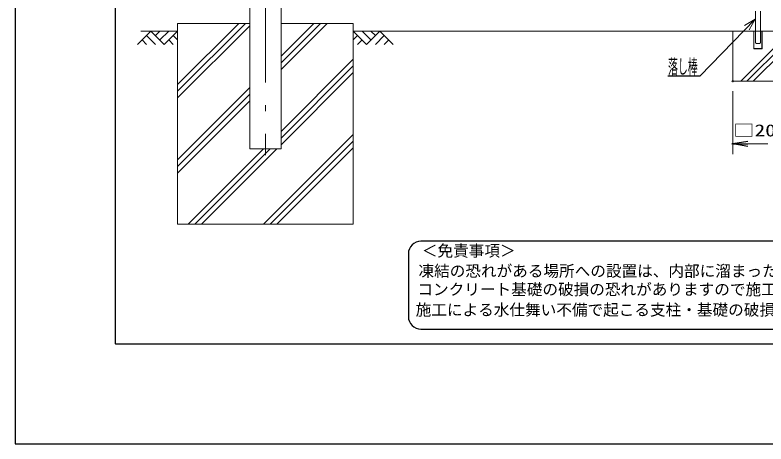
# Model space of a CAD drawing. Units: millimetres, scale not verified. Extents: x -4200 to 4200, y -2970 to 2970.
# Drawn here: x -4200 to -1206, y -2970 to -1260 of the extents above; entities that cross this region are included whole.
import ezdxf
from ezdxf.enums import TextEntityAlignment as Align

# ---------------------------------------------------------------- set-up
doc = ezdxf.new("R2010")
doc.units = ezdxf.units.MM
doc.header["$LTSCALE"] = 10
doc.header["$PDMODE"] = 32
doc.header["$PDSIZE"] = 5
doc.linetypes.add('USER2', pattern=[50.5, 30, -9, 2.5, -9])
for name, color, linetype, lineweight in [('0-2_1', 7, 'Continuous', 9), ('0-4_30', 3, 'USER2', 9), ('0-6_6', 7, 'Continuous', 9), ('0-7_2', 4, 'Continuous', 9), ('0-9_16', 7, 'Continuous', 9), ('0-A_0', 7, 'Continuous', 25), ('1-0_31', 7, 'Continuous', 9), ('1-1_22', 7, 'Continuous', 9), ('1-2_21', 7, 'Continuous', 9), ('1-3_34', 59, 'Continuous', 9), ('1-4_29', 4, 'Continuous', 9), ('1-B_D-TTL-TXT', 2, 'Continuous', 25)]:
    doc.layers.add(name, color=color, linetype=linetype, lineweight=lineweight)
doc.layers.add('0-B_Defpoints', color=7, linetype='Continuous')
doc.styles.add('ＭＳ ゴシック', font='')
doc.styles.get('ＭＳ ゴシック').set_extended_font_data('MS Gothic')

# ---------------------------------------------------------------- blocks, each defined once
blk = doc.blocks.new('_OPEN')
at = {"layer": '0-A_0'}
blk.add_line((-10, 1.667), (0, 0), dxfattribs=at)
blk.add_lwpolyline([(-10, -1.667), (0, 0), (-10, 0)], dxfattribs=at)
blk = doc.blocks.new('G38')
at = {"layer": '1-3_34'}
for p, q in [((4920, 14241.6), (4387.9, 13709.5)), ((4920, 14241.6), (5452.2, 13709.5)), ((5096.5, 14063.3), (5274.8, 14241.6)), ((5274.8, 13886.8), (5629.5, 14241.6)), ((5452.2, 13709.5), (5984.3, 14241.6)), ((4565.3, 13886.8), (4743.5, 13709.5)), ((4742.7, 14064.2), (5099, 13709.5)), ((5629.5, 13886.8), (5807.7, 13709.5)), ((5806.9, 14064.2), (5984.3, 13887.6))]:
    blk.add_line(p, q, dxfattribs=at)
blk = doc.blocks.new('G37')
at = {"layer": '0-A_0'}
blk.add_blockref('G38', (0, 0), dxfattribs=at)
blk = doc.blocks.new('G40')
at = {"layer": '1-3_34'}
for p, q in [((13516.4, 13709.5), (12984.3, 14241.6)), ((13693.8, 13886.8), (13339, 14241.6)), ((14048.5, 14241.6), (13516.4, 13709.5)), ((13872.1, 14063.3), (13693.8, 14241.6)), ((14048.5, 14241.6), (14580.6, 13709.5)), ((13161.7, 14064.2), (12984.3, 13887.6)), ((13339, 13886.8), (13160.8, 13709.5)), ((14225.9, 14064.2), (13869.5, 13709.5)), ((14403.3, 13886.8), (14225.1, 13709.5))]:
    blk.add_line(p, q, dxfattribs=at)
blk = doc.blocks.new('G39')
at = {"layer": '0-A_0'}
blk.add_blockref('G40', (0, 0), dxfattribs=at)

msp = doc.modelspace()

# ---------------------------------------------------------------- linework, layer by layer
at = {"layer": '0-2_1', "lineweight": 30}
for p, q in [((-4200.21, 2969.76), (-4200.21, -2969.74)), ((-3800.21, 2569.26), (-3800.21, -2569.74)), ((-3799.71, -2570.24), (-3800.21, -2569.74)), ((-3799.71, -2570.24), (3799.29, -2570.24)), ((-4200.21, -2969.74), (4199.79, -2969.74))]:
    msp.add_line(p, q, dxfattribs=at)
at = {"layer": '0-2_1'}
for p, q in [((-3551.78, -1293.91), (-3551.78, -2093.91)), ((-3264.28, -1293.91), (-3551.78, -1293.91)), ((-3551.78, -1563.94), (-3281.75, -1293.91)), ((-3551.78, -1537.42), (-3308.26, -1293.91)), ((-3551.78, -1590.45), (-3264.28, -1302.95)), ((-3139.28, -1477.44), (-2955.74, -1293.91)), ((-3139.28, -1450.93), (-2982.26, -1293.91)), ((-3139.28, -1424.41), (-3008.78, -1293.91)), ((-3551.78, -1323.91), (-3697.99, -1323.91)), ((448.22, -1323.91), (-2851.78, -1323.91)), ((-1306.4, -1523.91), (-1137.68, -1355.19)), ((-1281.69, -1523.91), (-1137.68, -1379.89)), ((-1256.99, -1523.91), (-1137.68, -1404.6)), ((-3139.28, -1723.9), (-2851.78, -1436.4)), ((-3139.28, -1750.41), (-2851.78, -1462.91)), ((-3139.28, -1776.93), (-2851.78, -1489.43)), ((-3551.78, -1836.91), (-3264.28, -1549.41)), ((-3551.78, -1863.43), (-3264.28, -1575.93)), ((-3551.78, -1889.94), (-3264.28, -1602.44)), ((-3209.8, -2093.91), (-2851.78, -1735.89)), ((-3183.28, -2093.91), (-2851.78, -1762.4)), ((-3509.29, -2093.91), (-3209.29, -1793.91)), ((-3482.77, -2093.91), (-3182.77, -1793.91)), ((-3456.26, -2093.91), (-3156.26, -1793.91)), ((-3156.77, -2093.91), (-2851.78, -1788.92)), ((-3551.78, -2093.91), (-2851.78, -2093.91))]:
    msp.add_line(p, q, dxfattribs=at)
msp.add_lwpolyline([(-2851.78, -2093.91), (-2851.78, -1293.91), (-3139.28, -1293.91)], dxfattribs=at)
at = {"layer": '0-4_30'}
msp.add_line((-3201.78, 791.34), (-3201.78, -1818.6), dxfattribs=at)
at = {"layer": '0-6_6'}
for p, q in [((-3264.28, 721.09), (-3264.28, -1793.91)), ((-3139.28, 721.09), (-3139.28, -1793.91))]:
    msp.add_line(p, q, dxfattribs=at)
at = {"layer": '0-7_2', "lineweight": 18}
for p, q in [((-1337.68, -1563.91), (-1337.68, -1813.91)), ((-1197.68, -1773.91), (-1277.68, -1773.91))]:
    msp.add_line(p, q, dxfattribs=at)
at = {"layer": '0-9_16'}
msp.add_line((-3139.28, -1793.91), (-3264.28, -1793.91), dxfattribs=at)
at = {"layer": '0-A_0'}
msp.add_line((-1469.7, -1503.75), (-1597.45, -1503.75), dxfattribs=at)
at = {"layer": '0-B_Defpoints'}
for p in [(-1337.68, -1523.91), (-1337.68, -1773.91)]:
    msp.add_point(p, dxfattribs=at)
at = {"layer": '1-0_31'}
msp.add_lwpolyline([(-1337.68, -1523.91), (-1137.68, -1523.91), (-1137.68, -1323.91), (-1337.68, -1323.91)], close=True, dxfattribs=at)
at = {"layer": '1-1_22'}
for p, q in [((-1254.68, -1323.91), (-1254.68, -1394.91)), ((-1253.68, -1323.91), (-1253.68, -1393.91)), ((-1221.68, -1393.91), (-1221.68, -1323.91)), ((-1220.68, -1394.91), (-1220.68, -1323.91)), ((-1254.68, -1394.91), (-1220.68, -1394.91)), ((-1253.68, -1393.91), (-1221.68, -1393.91))]:
    msp.add_line(p, q, dxfattribs=at)
for points in [[(-1231.18, -1373.91), (-1244.18, -1373.91), (-1247.18, -1370.91), (-1247.18, -1323.91)], [(-1231.18, -1373.91), (-1228.18, -1370.91), (-1228.18, -1323.91)]]:
    msp.add_lwpolyline(points, dxfattribs=at)
at = {"layer": '1-2_21'}
for p, q in [((-1247.18, -1243.91), (-1247.18, -1323.91)), ((-1228.18, -1243.91), (-1228.18, -1323.91))]:
    msp.add_line(p, q, dxfattribs=at)
at = {"layer": '1-4_29'}
for q in [(-1469.7, -1503.75), (-1291.75, -1301.51), (-1273.16, -1319.52)]:
    msp.add_line((-1248.85, -1275.83), q, dxfattribs=at)
at = {"layer": '1-B_D-TTL-TXT'}
for p, q in [((-136.05, -2161.88), (-2581.6, -2161.88)), ((-2631.6, -2211.88), (-2631.6, -2461.88)), ((-2581.6, -2511.88), (-136.05, -2511.88))]:
    msp.add_line(p, q, dxfattribs=at)
for centre, start, end in [((-2581.6, -2211.88), 90, 180), ((-2581.6, -2461.88), 180, 270)]:
    msp.add_arc(centre, 50, start, end, dxfattribs=at)

# ---------------------------------------------------------------- block references
at = {"layer": '0-7_2', "xscale": 6, "yscale": 6, "rotation": 180}
msp.add_blockref('_OPEN', (-1337.68, -1773.91), dxfattribs=at)
at = {"layer": '0-A_0', "xscale": 0.1, "yscale": 0.1}
for name in ['G37', 'G39']:
    msp.add_blockref(name, (-4150.21, -2748.06), dxfattribs=at)

# ---------------------------------------------------------------- texts
at = {"layer": '0-2_1', "style": 'ＭＳ ゴシック', "width": 0.5}
msp.add_text('落し棒', height=57.73, dxfattribs=at).set_placement((-1596.24, -1511.58), align=Align.BOTTOM_LEFT)
at = {"layer": '0-7_2', "style": 'ＭＳ ゴシック', "width": 1.3}
msp.add_text('□200', height=48.09, dxfattribs=at).set_placement((-1336.63, -1758.16), align=Align.BOTTOM_LEFT)
at = {"layer": '1-B_D-TTL-TXT', "color": 7, "style": 'ＭＳ ゴシック'}
for s, p in [('＜免責事項＞ \u3000\u3000', (-2577.9, -2236.06)), ('凍結の恐れがある場所への設置は、内部に溜まった雨水等の凍結融解により支柱の破損や', (-2591.42, -2316.56)), ('コンクリート基礎の破損の恐れがありますので施工時、水仕舞いを行ってください。', (-2595.53, -2389.98)), ('施工による水仕舞い不備で起こる支柱・基礎の破損について当社は責任を負いかねます。 ', (-2602.52, -2471.47))]:
    msp.add_text(s, height=45.67, dxfattribs=at).set_placement(p, align=Align.BOTTOM_LEFT)

doc.saveas('drawing.dxf')
